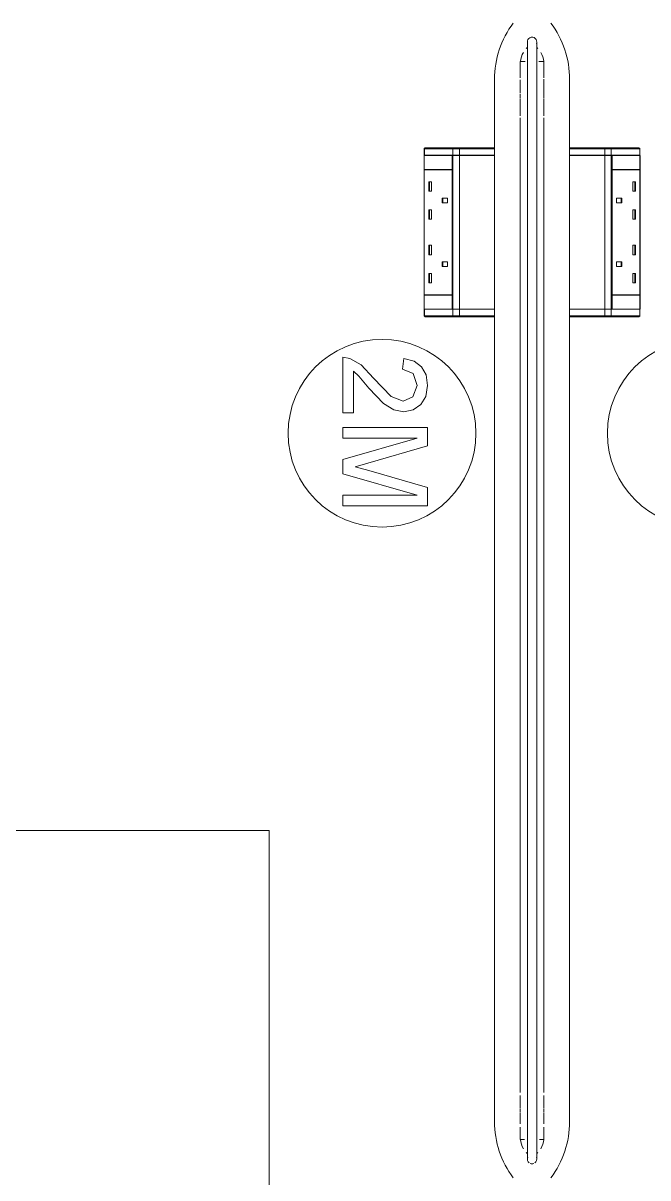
# Model space of a CAD drawing. Header units: millimetres. Extents: x 155927 to 317870, y -36033 to 97293.
# Drawn here: x 226897 to 227563, y 9571 to 10801 of the extents above; entities that cross this region are included whole.
import ezdxf

# ---------------------------------------------------------------- set-up
doc = ezdxf.new("R2010")
doc.units = ezdxf.units.MM
doc.header["$MEASUREMENT"] = 0
doc.layers.add('I-FURN', color=8, linetype='CONTINUOUS', lineweight=9)

msp = doc.modelspace()

# ---------------------------------------------------------------- linework, layer by layer
at = {"layer": 'I-FURN'}
for p, q in [((227434.3, 10781.1), (227434.3, 10781)), ((227434.3, 10781), (227434.3, 10780.8)), ((227434.3, 10780.8), (227434.3, 10780.5)), ((227434.3, 10780.5), (227434.3, 10780)), ((227434.3, 10780), (227434.3, 10779.5)), ((227434.3, 10779.5), (227434.3, 10778.8)), ((227434.3, 10778.8), (227434.3, 10777.9)), ((227434.3, 10777.9), (227434.3, 10777)), ((227434.3, 10777), (227434.3, 10775.9)), ((227434.3, 10775.9), (227434.3, 10774.7)), ((227444.3, 10781), (227444.3, 10781.1)), ((227444.3, 10781.1), (227444.3, 10781.1)), ((227444.3, 10780.7), (227444.3, 10781)), ((227444.3, 10780.4), (227444.3, 10780.7)), ((227444.3, 10779.9), (227444.3, 10780.4)), ((227444.3, 10779.3), (227444.3, 10779.9)), ((227444.3, 10778.5), (227444.3, 10779.3)), ((227444.3, 10777.7), (227444.3, 10778.5)), ((227444.3, 10776.7), (227444.3, 10777.7)), ((227444.3, 10775.6), (227444.3, 10776.7)), ((227444.3, 10774.3), (227444.3, 10775.6)), ((227434.3, 10774.7), (227434.3, 10773.4)), ((227434.3, 10773.4), (227434.3, 10771.9)), ((227434.3, 10771.9), (227434.3, 10770.4)), ((227434.3, 10770.4), (227434.3, 10768.7)), ((227434.3, 10768.7), (227434.3, 10766.9)), ((227434.3, 10766.9), (227434.3, 10765.1)), ((227434.3, 10765.1), (227434.3, 10763.1)), ((227434.3, 10763.1), (227434.3, 10761)), ((227444.3, 10773), (227444.3, 10774.3)), ((227444.3, 10771.5), (227444.3, 10773)), ((227444.3, 10769.9), (227444.3, 10771.5)), ((227444.3, 10768.2), (227444.3, 10769.9)), ((227444.3, 10766.4), (227444.3, 10768.2)), ((227444.3, 10764.5), (227444.3, 10766.4)), ((227444.3, 10762.5), (227444.3, 10764.5)), ((227444.3, 10760.4), (227444.3, 10762.5)), ((227432, 10760.2), (227426.8, 10760.2)), ((227426.8, 10742.6), (227426.8, 10760.2)), ((227426.8, 10754.5), (227426.8, 10755.6)), ((227434.3, 10761), (227434.3, 10758.8)), ((227434.3, 10758.8), (227434.3, 10756.5)), ((227434.3, 10756.5), (227434.3, 10754.2)), ((227434.3, 10754.2), (227434.3, 10751.7)), ((227434.3, 10751.7), (227434.3, 10749.2)), ((227444.3, 10758.2), (227444.3, 10760.4)), ((227444.3, 10755.9), (227444.3, 10758.2)), ((227444.3, 10753.5), (227444.3, 10755.9)), ((227444.3, 10751), (227444.3, 10753.5)), ((227444.3, 10748.5), (227444.3, 10751)), ((227451.8, 10760.2), (227446.6, 10760.2)), ((227451.8, 10760.2), (227451.8, 10742.6)), ((227451.8, 10755.6), (227451.8, 10754.5)), ((227399.3, 10667.3), (227399.3, 10741.1)), ((227399.3, 10741.1), (227399.3, 10667.3)), ((227426.8, 10726.4), (227426.8, 10740.7)), ((227434.3, 10749.2), (227434.3, 10746.6)), ((227434.3, 10746.6), (227434.3, 10743.9)), ((227434.3, 10743.9), (227434.3, 10741.1)), ((227434.3, 10741.1), (227434.3, 10738.3)), ((227434.3, 10738.3), (227434.3, 10735.4)), ((227444.3, 10745.8), (227444.3, 10748.5)), ((227444.3, 10743.1), (227444.3, 10745.8)), ((227444.3, 10740.4), (227444.3, 10743.1)), ((227444.3, 10737.5), (227444.3, 10740.4)), ((227451.8, 10741.3), (227451.8, 10725.4)), ((227479.3, 10741.1), (227479.3, 10667.3)), ((227479.3, 10667.3), (227479.3, 10741.1)), ((227434.3, 10735.4), (227434.3, 10732.5)), ((227434.3, 10732.5), (227434.3, 10729.5)), ((227434.3, 10729.5), (227434.3, 10726.4)), ((227434.3, 10726.4), (227434.3, 10723.4)), ((227444.3, 10734.6), (227444.3, 10737.5)), ((227444.3, 10731.7), (227444.3, 10734.6)), ((227444.3, 10728.7), (227444.3, 10731.7)), ((227444.3, 10725.6), (227444.3, 10728.7)), ((227444.3, 10722.5), (227444.3, 10725.6)), ((227426.8, 10720.7), (227426.8, 10725.5)), ((227426.8, 10702.2), (227426.8, 10719.9)), ((227434.3, 10723.4), (227434.3, 10720.2)), ((227434.3, 10720.2), (227434.3, 10717.1)), ((227434.3, 10717.1), (227434.3, 10713.9)), ((227434.3, 10713.9), (227434.3, 10710.7)), ((227444.3, 10719.4), (227444.3, 10722.5)), ((227444.3, 10716.2), (227444.3, 10719.4)), ((227444.3, 10713.1), (227444.3, 10716.2)), ((227451.8, 10725.5), (227451.8, 10720.7)), ((227451.8, 10719.9), (227451.8, 10702.2)), ((227434.3, 10710.7), (227434.3, 10707.5)), ((227434.3, 10707.5), (227434.3, 10704.3)), ((227434.3, 10704.3), (227434.3, 10701)), ((227434.3, 10701), (227434.3, 10700.2)), ((227444.3, 10709.8), (227444.3, 10713.1)), ((227444.3, 10706.6), (227444.3, 10709.8)), ((227444.3, 10703.4), (227444.3, 10706.6)), ((227444.3, 10700.2), (227444.3, 10703.4)), ((227426.8, 9662), (227426.8, 10700.2)), ((227434.3, 10700.2), (227434.3, 9662)), ((227444.3, 9662), (227444.3, 10700.2)), ((227451.8, 10700.2), (227451.8, 9662)), ((227324.5, 10660.3), (227324.5, 10667.3)), ((227324.7, 10667.3), (227324.5, 10667.3)), ((227324.5, 10660.3), (227324.5, 10667.3)), ((227324.5, 10660.3), (227324.5, 10667.3)), ((227354.9, 10667.3), (227324.7, 10667.3)), ((227324.7, 10667.3), (227324.7, 10660.3)), ((227324.8, 10668.1), (227324.8, 10668.1)), ((227325.5, 10668.3), (227355.8, 10668.3)), ((227325.5, 10668.3), (227355.8, 10668.3)), ((227361.9, 10667.3), (227354.9, 10667.3)), ((227354.9, 10667.3), (227354.9, 10660.3)), ((227394.3, 10668.3), (227355.8, 10668.3)), ((227355.8, 10668.3), (227361.3, 10668.3)), ((227361.3, 10668.3), (227398.3, 10668.3)), ((227399.3, 10667.3), (227361.9, 10667.3)), ((227361.9, 10667.3), (227361.9, 10660.3)), ((227394.3, 10667.3), (227394.3, 10668.3)), ((227398.3, 10668.3), (227394.3, 10668.3)), ((227398.3, 10668.3), (227398.3, 10668.3)), ((227399.3, 10667.3), (227399.3, 10660.3)), ((227399.3, 10667.3), (227399.3, 10660.3)), ((227479.3, 10660.3), (227479.3, 10667.3)), ((227516.8, 10667.3), (227479.3, 10667.3)), ((227479.3, 10667.3), (227479.3, 10660.3)), ((227484.3, 10668.3), (227480.3, 10668.3)), ((227480.3, 10668.3), (227517.3, 10668.3)), ((227484.3, 10668.3), (227484.3, 10667.3)), ((227522.9, 10668.3), (227484.3, 10668.3)), ((227523.7, 10667.3), (227516.8, 10667.3)), ((227516.8, 10667.3), (227516.8, 10660.3)), ((227517.3, 10668.3), (227522.9, 10668.3)), ((227522.9, 10668.3), (227553.1, 10668.3)), ((227522.9, 10668.3), (227553.1, 10668.3)), ((227554, 10667.3), (227523.7, 10667.3)), ((227523.7, 10667.3), (227523.7, 10660.3)), ((227553.8, 10668.1), (227553.8, 10668.1)), ((227554.1, 10667.3), (227554, 10667.3)), ((227554, 10667.3), (227554, 10660.3)), ((227554.1, 10667.3), (227554.1, 10660.3)), ((227554.1, 10667.3), (227554.1, 10660.3)), ((227554.1, 10660.3), (227554.1, 10667.3)), ((227324.3, 10660.2), (227324.3, 10645.2)), ((227354.1, 10660.2), (227324.3, 10660.2)), ((227324.7, 10660.3), (227324.5, 10660.3)), ((227324.5, 10496.3), (227324.5, 10660.2)), ((227354.9, 10660.3), (227324.7, 10660.3)), ((227354.1, 10645.2), (227354.1, 10660.2)), ((227354.1, 10660.2), (227356.6, 10660.2)), ((227354.3, 10660.2), (227354.3, 10645.2)), ((227354.9, 10660.2), (227354.3, 10660.2)), ((227361.9, 10660.3), (227354.9, 10660.3)), ((227354.9, 10660.2), (227361.9, 10660.2)), ((227354.9, 10496.3), (227354.9, 10660.2)), ((227399.3, 10660.3), (227361.9, 10660.3)), ((227361.9, 10660.2), (227399.3, 10660.2)), ((227361.9, 10496.3), (227361.9, 10660.2)), ((227399.3, 10660.2), (227399.3, 10496.3)), ((227399.3, 10496.3), (227399.3, 10660.2)), ((227516.8, 10660.3), (227479.3, 10660.3)), ((227479.3, 10496.3), (227479.3, 10660.2)), ((227479.3, 10660.2), (227479.3, 10496.3)), ((227479.3, 10660.2), (227516.8, 10660.2)), ((227523.7, 10660.3), (227516.8, 10660.3)), ((227516.8, 10660.2), (227516.8, 10496.3)), ((227516.8, 10660.2), (227523.7, 10660.2)), ((227554, 10660.3), (227523.7, 10660.3)), ((227523.7, 10660.2), (227523.7, 10496.3)), ((227524.3, 10660.2), (227523.7, 10660.2)), ((227524.3, 10645.2), (227524.3, 10660.2)), ((227524.5, 10660.2), (227524.5, 10645.2)), ((227554.3, 10660.2), (227524.5, 10660.2)), ((227554.1, 10660.3), (227554, 10660.3)), ((227554.1, 10660.2), (227554.1, 10496.3)), ((227554.3, 10645.2), (227554.3, 10660.2)), ((227324.3, 10645.2), (227354.1, 10645.2)), ((227324.3, 10644.7), (227324.3, 10511.7)), ((227324.3, 10644.7), (227354.1, 10644.7)), ((227324.7, 10645.2), (227324.7, 10644.7)), ((227354.1, 10511.7), (227354.1, 10644.7)), ((227354.3, 10644.7), (227354.3, 10511.7)), ((227524.3, 10511.7), (227524.3, 10644.7)), ((227524.5, 10645.2), (227554.3, 10645.2)), ((227524.5, 10644.7), (227524.5, 10511.7)), ((227554.3, 10644.7), (227524.5, 10644.7)), ((227554, 10644.7), (227554, 10645.2)), ((227554.3, 10511.7), (227554.3, 10644.7)), ((227329.3, 10632.1), (227332.2, 10632.1)), ((227329.3, 10622.1), (227329.3, 10632.1)), ((227330, 10622.1), (227330, 10632.1)), ((227332.2, 10622.1), (227332.2, 10632.1)), ((227549.3, 10632.1), (227546.5, 10632.1)), ((227546.5, 10632.1), (227546.5, 10622.1)), ((227548.6, 10632.1), (227548.6, 10622.1)), ((227549.3, 10632.1), (227549.3, 10622.1)), ((227329.3, 10622.1), (227332.2, 10622.1)), ((227549.3, 10622.1), (227546.5, 10622.1)), ((227343.6, 10614.6), (227349.4, 10614.6)), ((227343.6, 10609.6), (227343.6, 10614.6)), ((227343.6, 10609.6), (227349.4, 10609.6)), ((227344.4, 10609.6), (227344.4, 10614.6)), ((227349.4, 10609.6), (227349.4, 10614.6)), ((227529.2, 10609.6), (227529.2, 10614.6)), ((227529.2, 10614.6), (227535, 10614.6)), ((227535, 10609.6), (227529.2, 10609.6)), ((227534.2, 10614.6), (227534.2, 10609.6)), ((227535, 10614.6), (227535, 10609.6)), ((227329.3, 10602.1), (227332.2, 10602.1)), ((227329.3, 10592.1), (227329.3, 10602.1)), ((227329.3, 10592.1), (227332.2, 10592.1)), ((227330, 10592.1), (227330, 10602.1)), ((227332.2, 10592.1), (227332.2, 10602.1)), ((227549.3, 10602.1), (227546.5, 10602.1)), ((227546.5, 10602.1), (227546.5, 10592.1)), ((227549.3, 10592.1), (227546.5, 10592.1)), ((227548.6, 10602.1), (227548.6, 10592.1)), ((227549.3, 10602.1), (227549.3, 10592.1)), ((227329.3, 10564.4), (227332.2, 10564.4)), ((227329.3, 10554.4), (227329.3, 10564.4)), ((227329.3, 10554.4), (227332.2, 10554.4)), ((227330, 10554.4), (227330, 10564.4)), ((227332.2, 10554.4), (227332.2, 10564.4)), ((227549.3, 10564.4), (227546.5, 10564.4)), ((227546.5, 10564.4), (227546.5, 10554.4)), ((227549.3, 10554.4), (227546.5, 10554.4)), ((227548.6, 10564.4), (227548.6, 10554.4)), ((227549.3, 10564.4), (227549.3, 10554.4)), ((227343.6, 10546.9), (227349.4, 10546.9)), ((227343.6, 10541.9), (227343.6, 10546.9)), ((227349.4, 10541.9), (227343.6, 10541.9)), ((227344.4, 10541.9), (227344.4, 10546.9)), ((227349.4, 10546.9), (227349.4, 10541.9)), ((227535, 10546.9), (227529.2, 10546.9)), ((227529.2, 10546.9), (227529.2, 10541.9)), ((227535, 10541.9), (227529.2, 10541.9)), ((227534.2, 10546.9), (227534.2, 10541.9)), ((227535, 10546.9), (227535, 10541.9)), ((227329.3, 10534.4), (227332.2, 10534.4)), ((227329.3, 10524.4), (227329.3, 10534.4)), ((227330, 10524.4), (227330, 10534.4)), ((227332.2, 10524.4), (227332.2, 10534.4)), ((227549.3, 10534.4), (227546.5, 10534.4)), ((227546.5, 10534.4), (227546.5, 10524.4)), ((227548.6, 10534.4), (227548.6, 10524.4)), ((227549.3, 10534.4), (227549.3, 10524.4)), ((227329.3, 10524.4), (227332.2, 10524.4)), ((227549.3, 10524.4), (227546.5, 10524.4)), ((227324.3, 10511.7), (227354.1, 10511.7)), ((227354.1, 10511.2), (227324.3, 10511.2)), ((227324.3, 10511.2), (227324.3, 10496.2)), ((227324.7, 10511.7), (227324.7, 10511.2)), ((227354.1, 10496.2), (227354.1, 10511.2)), ((227354.3, 10511.2), (227354.3, 10496.3)), ((227524.3, 10496.3), (227524.3, 10511.2)), ((227554.3, 10511.7), (227524.5, 10511.7)), ((227524.5, 10511.2), (227524.5, 10496.2)), ((227554.3, 10511.2), (227524.5, 10511.2)), ((227554, 10511.2), (227554, 10511.7)), ((227554.3, 10496.2), (227554.3, 10511.2)), ((227324.3, 10496.2), (227354.1, 10496.2)), ((227324.5, 10489.2), (227324.5, 10496.2)), ((227324.5, 10489.2), (227324.5, 10496.2)), ((227324.5, 10496.2), (227324.5, 10489.2)), ((227324.5, 10496.2), (227324.7, 10496.2)), ((227324.7, 10489.2), (227324.7, 10496.2)), ((227324.7, 10496.2), (227354.9, 10496.2)), ((227354.3, 10496.3), (227354.9, 10496.3)), ((227361.9, 10496.3), (227354.9, 10496.3)), ((227354.9, 10489.2), (227354.9, 10496.2)), ((227354.9, 10496.2), (227361.9, 10496.2)), ((227399.3, 10496.3), (227361.9, 10496.3)), ((227361.9, 10489.2), (227361.9, 10496.2)), ((227361.9, 10496.2), (227399.3, 10496.2)), ((227399.3, 10496.2), (227399.3, 10489.2)), ((227399.3, 10489.2), (227399.3, 10496.2)), ((227516.8, 10496.3), (227479.3, 10496.3)), ((227479.3, 10489.2), (227479.3, 10496.2)), ((227479.3, 10489.2), (227479.3, 10496.2)), ((227479.3, 10496.2), (227516.8, 10496.2)), ((227523.7, 10496.3), (227516.8, 10496.3)), ((227516.8, 10489.2), (227516.8, 10496.2)), ((227516.8, 10496.2), (227523.7, 10496.2)), ((227524.5, 10496.2), (227522.1, 10496.2)), ((227523.7, 10496.3), (227524.3, 10496.3)), ((227523.7, 10489.2), (227523.7, 10496.2)), ((227523.7, 10496.2), (227554, 10496.2)), ((227524.5, 10496.2), (227554.3, 10496.2)), ((227554, 10489.2), (227554, 10496.2)), ((227554, 10496.2), (227554.1, 10496.2)), ((227554.1, 10496.2), (227554.1, 10489.2)), ((227554.1, 10496.2), (227554.1, 10489.2)), ((227554.1, 10496.2), (227554.1, 10489.2)), ((227324.5, 10489.2), (227324.7, 10489.2)), ((227324.7, 10489.2), (227354.9, 10489.2)), ((227324.8, 10488.4), (227324.8, 10488.4)), ((227355.8, 10488.2), (227325.5, 10488.2)), ((227355.8, 10488.2), (227325.5, 10488.2)), ((227354.9, 10489.2), (227361.9, 10489.2)), ((227355.8, 10488.2), (227394.3, 10488.2)), ((227361.3, 10488.2), (227355.8, 10488.2)), ((227398.3, 10488.2), (227361.3, 10488.2)), ((227361.9, 10489.2), (227399.3, 10489.2)), ((227394.3, 10488.2), (227394.3, 10489.2)), ((227394.3, 10488.2), (227398.3, 10488.2)), ((227399.3, 9631.1), (227399.3, 10489.2)), ((227399.3, 10489.2), (227399.3, 9631.1)), ((227479.3, 10489.2), (227479.3, 9631.1)), ((227479.3, 9631.1), (227479.3, 10489.2)), ((227479.3, 10489.2), (227516.8, 10489.2)), ((227480.3, 10488.2), (227480.3, 10488.2)), ((227517.3, 10488.2), (227480.3, 10488.2)), ((227480.3, 10488.2), (227484.3, 10488.2)), ((227484.3, 10489.2), (227484.3, 10488.2)), ((227484.3, 10488.2), (227522.9, 10488.2)), ((227516.8, 10489.2), (227523.7, 10489.2)), ((227522.9, 10488.2), (227517.3, 10488.2)), ((227553.1, 10488.2), (227522.9, 10488.2)), ((227553.1, 10488.2), (227522.9, 10488.2)), ((227523.7, 10489.2), (227554, 10489.2)), ((227553.8, 10488.4), (227553.8, 10488.4)), ((227554, 10489.2), (227554.1, 10489.2)), ((227245.4, 10443.9), (227237.7, 10445.1)), ((227237.7, 10445.1), (227237.7, 10385.8)), ((227257.4, 10437.1), (227245.4, 10443.9)), ((227302.6, 10443.7), (227301.2, 10432.4)), ((227313.6, 10441), (227302.6, 10443.7)), ((227270.5, 10422.9), (227257.4, 10437.1)), ((227301.2, 10432.4), (227312.6, 10427.7)), ((227321.6, 10435.1), (227313.6, 10441)), ((227326.4, 10426.3), (227321.6, 10435.1)), ((227249, 10385.8), (227249, 10430.2)), ((227249, 10430.2), (227254.7, 10425.1)), ((227254.7, 10425.1), (227265.6, 10412.1)), ((227289.4, 10403.4), (227270.5, 10422.9)), ((227312.6, 10427.7), (227316.8, 10415.1)), ((227328.1, 10414.9), (227326.4, 10426.3)), ((227265.6, 10412.1), (227281.1, 10395.9)), ((227316.8, 10415.1), (227312.5, 10403.1)), ((227326.3, 10403.4), (227328.1, 10414.9)), ((227281.1, 10395.9), (227292.1, 10389.2)), ((227302.2, 10398.5), (227289.4, 10403.4)), ((227312.5, 10403.1), (227302.2, 10398.5)), ((227312.7, 10389.1), (227320.8, 10394.7)), ((227320.8, 10394.7), (227326.3, 10403.4)), ((227237.7, 10385.8), (227249, 10385.8)), ((227292.1, 10389.2), (227302.9, 10387.2)), ((227302.9, 10387.2), (227312.7, 10389.1)), ((227237.7, 10370.3), (227237.7, 10359)), ((227328.1, 10370.3), (227237.7, 10370.3)), ((227328.1, 10350.8), (227328.1, 10370.3)), ((227237.7, 10359), (227316.8, 10359)), ((227316.8, 10359), (227237.7, 10336.2)), ((227264.3, 10332.3), (227328.1, 10350.8)), ((227237.7, 10336.2), (227237.7, 10320.9)), ((227251, 10328.6), (227264.3, 10332.3)), ((227237.7, 10320.9), (227316.8, 10298.2)), ((227265.4, 10324.5), (227251, 10328.6)), ((227328.1, 10306.4), (227265.4, 10324.5)), ((227316.8, 10298.2), (227237.7, 10298.2)), ((227237.7, 10298.2), (227237.7, 10286.9)), ((227328.1, 10286.9), (227328.1, 10306.4)), ((227237.7, 10286.9), (227328.1, 10286.9)), ((227159.5, 9941), (226639.3, 9941)), ((227159.5, 9521), (227159.5, 9941)), ((227426.8, 9645.8), (227426.8, 9659)), ((227434.3, 9662), (227434.3, 9659.1)), ((227434.3, 9659.1), (227434.3, 9656.3)), ((227434.3, 9656.3), (227434.3, 9653.5)), ((227444.3, 9661.2), (227444.3, 9662)), ((227444.3, 9658.4), (227444.3, 9661.2)), ((227444.3, 9655.6), (227444.3, 9658.4)), ((227444.3, 9652.7), (227444.3, 9655.6)), ((227451.8, 9659), (227451.8, 9645.8)), ((227426.8, 9640.8), (227426.8, 9644.9)), ((227434.3, 9653.5), (227434.3, 9650.7)), ((227434.3, 9650.7), (227434.3, 9647.9)), ((227434.3, 9647.9), (227434.3, 9645.1)), ((227434.3, 9645.1), (227434.3, 9642.4)), ((227444.3, 9649.9), (227444.3, 9652.7)), ((227444.3, 9647.1), (227444.3, 9649.9)), ((227444.3, 9644.4), (227444.3, 9647.1)), ((227444.3, 9641.7), (227444.3, 9644.4)), ((227451.8, 9644.9), (227451.8, 9640.8)), ((227426.8, 9628.6), (227426.8, 9640.1)), ((227434.3, 9642.4), (227434.3, 9639.7)), ((227434.3, 9639.7), (227434.3, 9637)), ((227434.3, 9637), (227434.3, 9634.4)), ((227434.3, 9634.4), (227434.3, 9631.8)), ((227434.3, 9631.8), (227434.3, 9629.2)), ((227444.3, 9639), (227444.3, 9641.7)), ((227444.3, 9636.3), (227444.3, 9639)), ((227444.3, 9633.7), (227444.3, 9636.3)), ((227444.3, 9631.1), (227444.3, 9633.7)), ((227444.3, 9628.6), (227444.3, 9631.1)), ((227451.8, 9640.1), (227451.8, 9628.6)), ((227426.8, 9617), (227426.8, 9625)), ((227434.3, 9629.2), (227434.3, 9626.8)), ((227434.3, 9626.8), (227434.3, 9624.3)), ((227434.3, 9624.3), (227434.3, 9621.9)), ((227434.3, 9621.9), (227434.3, 9619.6)), ((227434.3, 9619.6), (227434.3, 9617.4)), ((227444.3, 9626.1), (227444.3, 9628.6)), ((227444.3, 9623.7), (227444.3, 9626.1)), ((227444.3, 9621.3), (227444.3, 9623.7)), ((227444.3, 9619), (227444.3, 9621.3)), ((227444.3, 9616.8), (227444.3, 9619)), ((227451.8, 9625), (227451.8, 9617)), ((227426.8, 9615.8), (227426.8, 9616.7)), ((227426.8, 9612), (227426.8, 9615.4)), ((227426.8, 9612), (227431.4, 9612)), ((227434.3, 9617.4), (227434.3, 9615.2)), ((227434.3, 9615.2), (227434.3, 9613.1)), ((227434.3, 9613.1), (227434.3, 9611.1)), ((227434.3, 9611.1), (227434.3, 9609.2)), ((227434.3, 9609.2), (227434.3, 9607.3)), ((227434.3, 9607.3), (227434.3, 9605.6)), ((227444.3, 9614.7), (227444.3, 9616.8)), ((227444.3, 9612.6), (227444.3, 9614.7)), ((227444.3, 9610.6), (227444.3, 9612.6)), ((227444.3, 9608.7), (227444.3, 9610.6)), ((227444.3, 9606.8), (227444.3, 9608.7)), ((227444.3, 9605.1), (227444.3, 9606.8)), ((227447.3, 9612), (227451.8, 9612)), ((227451.8, 9616.7), (227451.8, 9615.8)), ((227451.8, 9615.4), (227451.8, 9612)), ((227434.3, 9605.6), (227434.3, 9603.9)), ((227434.3, 9603.9), (227434.3, 9602.3)), ((227434.3, 9602.3), (227434.3, 9600.8)), ((227434.3, 9600.8), (227434.3, 9599.4)), ((227434.3, 9599.4), (227434.3, 9598.2)), ((227434.3, 9598.2), (227434.3, 9597)), ((227434.3, 9597), (227434.3, 9595.9)), ((227434.3, 9595.9), (227434.3, 9594.9)), ((227434.3, 9594.9), (227434.3, 9594.1)), ((227434.3, 9594.1), (227434.3, 9593.3)), ((227444.3, 9603.5), (227444.3, 9605.1)), ((227444.3, 9601.9), (227444.3, 9603.5)), ((227444.3, 9600.4), (227444.3, 9601.9)), ((227444.3, 9599.1), (227444.3, 9600.4)), ((227444.3, 9597.8), (227444.3, 9599.1)), ((227444.3, 9596.7), (227444.3, 9597.8)), ((227444.3, 9595.6), (227444.3, 9596.7)), ((227444.3, 9594.7), (227444.3, 9595.6)), ((227444.3, 9593.8), (227444.3, 9594.7)), ((227434.3, 9593.3), (227434.3, 9592.6)), ((227434.3, 9592.6), (227434.3, 9592.1)), ((227434.3, 9592.1), (227434.3, 9591.7)), ((227434.3, 9591.7), (227434.3, 9591.4)), ((227434.3, 9591.4), (227434.3, 9591.2)), ((227434.3, 9591.2), (227434.3, 9591.1)), ((227434.3, 9591.1), (227434.3, 9591.1)), ((227444.3, 9593.1), (227444.3, 9593.8)), ((227444.3, 9592.5), (227444.3, 9593.1)), ((227444.3, 9592), (227444.3, 9592.5)), ((227444.3, 9591.6), (227444.3, 9592)), ((227444.3, 9591.3), (227444.3, 9591.6)), ((227444.3, 9591.1), (227444.3, 9591.3)), ((227444.3, 9591.1), (227444.3, 9591.1))]:
    msp.add_line(p, q, dxfattribs=at)
at = {"layer": 'I-FURN', "flags": 128}
for points in [[(227324.6, 10667.8), (227324.6, 10667.8), (227324.6, 10667.7), (227324.6, 10667.7), (227324.5, 10667.7), (227324.5, 10667.6), (227324.5, 10667.6), (227324.5, 10667.6), (227324.5, 10667.5), (227324.5, 10667.5), (227324.5, 10667.4), (227324.5, 10667.4), (227324.5, 10667.4), (227324.5, 10667.3), (227324.5, 10667.3)], [(227355.8, 10668.3), (227355.8, 10668.3), (227355.9, 10668.3), (227356, 10668.3), (227356.2, 10668.3), (227356.3, 10668.3), (227356.4, 10668.3), (227356.5, 10668.3), (227356.6, 10668.3), (227356.8, 10668.3), (227356.9, 10668.3), (227357, 10668.3), (227357.2, 10668.3), (227357.3, 10668.3), (227357.5, 10668.3), (227357.6, 10668.3), (227357.8, 10668.3), (227357.9, 10668.3), (227358.1, 10668.3), (227358.2, 10668.3), (227358.4, 10668.3), (227358.5, 10668.3), (227358.7, 10668.3), (227358.9, 10668.3), (227359, 10668.3), (227359.2, 10668.3), (227359.3, 10668.3), (227359.5, 10668.3), (227359.7, 10668.3), (227359.8, 10668.3), (227360, 10668.3), (227360.1, 10668.3), (227360.3, 10668.3), (227360.4, 10668.3), (227360.6, 10668.3), (227360.7, 10668.3), (227360.9, 10668.3), (227361, 10668.3), (227361.2, 10668.3), (227361.3, 10668.3)], [(227361.3, 10668.3), (227364.1, 10668.3), (227366.8, 10668.3), (227369.4, 10668.3), (227371.9, 10668.3), (227374.3, 10668.3), (227376.7, 10668.3), (227378.9, 10668.3), (227381, 10668.3), (227383, 10668.3), (227384.9, 10668.3), (227386.7, 10668.3), (227388.4, 10668.3), (227389.9, 10668.3), (227391.4, 10668.3), (227392.7, 10668.3), (227393.8, 10668.3), (227394.9, 10668.3), (227395.8, 10668.3), (227396.6, 10668.3), (227397.2, 10668.3), (227397.7, 10668.3), (227398.1, 10668.3), (227398.3, 10668.3)], [(227398.3, 10668.3), (227398.3, 10668.3), (227398.3, 10668.3), (227398.3, 10668.3), (227398.3, 10668.3), (227398.2, 10668.3), (227398.2, 10668.3), (227398.2, 10668.3), (227398.1, 10668.3), (227398.1, 10668.3), (227398, 10668.3), (227397.9, 10668.3), (227397.9, 10668.3), (227397.8, 10668.3), (227397.7, 10668.3), (227397.6, 10668.3), (227397.5, 10668.3), (227397.4, 10668.3), (227397.3, 10668.3), (227397.2, 10668.3), (227397.1, 10668.3), (227397, 10668.3), (227396.9, 10668.3), (227396.7, 10668.3), (227396.6, 10668.3), (227396.5, 10668.3), (227396.3, 10668.3), (227396.2, 10668.3), (227396.1, 10668.3), (227395.9, 10668.3), (227395.8, 10668.3), (227395.6, 10668.3), (227395.5, 10668.3), (227395.3, 10668.3), (227395.2, 10668.3), (227395, 10668.3), (227394.8, 10668.3), (227394.7, 10668.3), (227394.5, 10668.3), (227394.4, 10668.3), (227394.3, 10668.3)], [(227399.3, 10667.3), (227399.3, 10667.3), (227399.3, 10667.4), (227399.3, 10667.4), (227399.3, 10667.5), (227399.3, 10667.5), (227399.3, 10667.5), (227399.3, 10667.6), (227399.3, 10667.6), (227399.3, 10667.7), (227399.2, 10667.7), (227399.2, 10667.7), (227399.2, 10667.8), (227399.2, 10667.8), (227399.2, 10667.8), (227399.1, 10667.9), (227399.1, 10667.9), (227399.1, 10667.9), (227399.1, 10668), (227399, 10668), (227399, 10668), (227399, 10668.1), (227399, 10668.1), (227398.9, 10668.1), (227398.9, 10668.1), (227398.9, 10668.2), (227398.8, 10668.2), (227398.8, 10668.2), (227398.8, 10668.2), (227398.7, 10668.2), (227398.7, 10668.2), (227398.6, 10668.3), (227398.6, 10668.3), (227398.6, 10668.3), (227398.5, 10668.3), (227398.5, 10668.3), (227398.4, 10668.3), (227398.4, 10668.3), (227398.4, 10668.3), (227398.3, 10668.3), (227398.3, 10668.3)], [(227480.3, 10668.3), (227480.3, 10668.3), (227480.2, 10668.3), (227480.2, 10668.3), (227480.1, 10668.3), (227480.1, 10668.3), (227480.1, 10668.3), (227480, 10668.3), (227480, 10668.3), (227479.9, 10668.2), (227479.9, 10668.2), (227479.9, 10668.2), (227479.8, 10668.2), (227479.8, 10668.2), (227479.8, 10668.2), (227479.7, 10668.1), (227479.7, 10668.1), (227479.7, 10668.1), (227479.6, 10668.1), (227479.6, 10668), (227479.6, 10668), (227479.6, 10668), (227479.5, 10667.9), (227479.5, 10667.9), (227479.5, 10667.9), (227479.5, 10667.9), (227479.4, 10667.8), (227479.4, 10667.8), (227479.4, 10667.7), (227479.4, 10667.7), (227479.4, 10667.7), (227479.4, 10667.6), (227479.3, 10667.6), (227479.3, 10667.6), (227479.3, 10667.5), (227479.3, 10667.5), (227479.3, 10667.4), (227479.3, 10667.4), (227479.3, 10667.4), (227479.3, 10667.3), (227479.3, 10667.3)], [(227484.3, 10668.3), (227484.1, 10668.3), (227484, 10668.3), (227483.8, 10668.3), (227483.7, 10668.3), (227483.5, 10668.3), (227483.3, 10668.3), (227483.2, 10668.3), (227483, 10668.3), (227482.9, 10668.3), (227482.7, 10668.3), (227482.6, 10668.3), (227482.5, 10668.3), (227482.3, 10668.3), (227482.2, 10668.3), (227482, 10668.3), (227481.9, 10668.3), (227481.8, 10668.3), (227481.7, 10668.3), (227481.5, 10668.3), (227481.4, 10668.3), (227481.3, 10668.3), (227481.2, 10668.3), (227481.1, 10668.3), (227481, 10668.3), (227480.9, 10668.3), (227480.9, 10668.3), (227480.8, 10668.3), (227480.7, 10668.3), (227480.6, 10668.3), (227480.6, 10668.3), (227480.5, 10668.3), (227480.5, 10668.3), (227480.4, 10668.3), (227480.4, 10668.3), (227480.4, 10668.3), (227480.3, 10668.3), (227480.3, 10668.3), (227480.3, 10668.3), (227480.3, 10668.3)], [(227480.3, 10668.3), (227480.3, 10668.3), (227480.3, 10668.3)], [(227480.3, 10668.3), (227480.6, 10668.3), (227481, 10668.3), (227481.5, 10668.3), (227482.2, 10668.3), (227483, 10668.3), (227484, 10668.3), (227485.1, 10668.3), (227486.3, 10668.3), (227487.6, 10668.3), (227489.1, 10668.3), (227490.7, 10668.3), (227492.4, 10668.3), (227494.2, 10668.3), (227496.1, 10668.3), (227498.2, 10668.3), (227500.3, 10668.3), (227502.6, 10668.3), (227504.9, 10668.3), (227507.4, 10668.3), (227509.9, 10668.3), (227512.6, 10668.3), (227515.3, 10668.3), (227517.3, 10668.3)], [(227517.3, 10668.3), (227517.5, 10668.3), (227517.6, 10668.3), (227517.7, 10668.3), (227517.9, 10668.3), (227518, 10668.3), (227518.2, 10668.3), (227518.3, 10668.3), (227518.5, 10668.3), (227518.6, 10668.3), (227518.8, 10668.3), (227519, 10668.3), (227519.1, 10668.3), (227519.3, 10668.3), (227519.4, 10668.3), (227519.6, 10668.3), (227519.7, 10668.3), (227519.9, 10668.3), (227520.1, 10668.3), (227520.2, 10668.3), (227520.4, 10668.3), (227520.5, 10668.3), (227520.7, 10668.3), (227520.8, 10668.3), (227521, 10668.3), (227521.1, 10668.3), (227521.3, 10668.3), (227521.4, 10668.3), (227521.6, 10668.3), (227521.7, 10668.3), (227521.8, 10668.3), (227522, 10668.3), (227522.1, 10668.3), (227522.2, 10668.3), (227522.3, 10668.3), (227522.5, 10668.3), (227522.6, 10668.3), (227522.7, 10668.3), (227522.8, 10668.3), (227522.9, 10668.3)], [(227554.1, 10667.3), (227554.1, 10667.3), (227554.1, 10667.4), (227554.1, 10667.4), (227554.1, 10667.5), (227554.1, 10667.5), (227554.1, 10667.5), (227554.1, 10667.6), (227554.1, 10667.6), (227554.1, 10667.7), (227554.1, 10667.7), (227554.1, 10667.7), (227554, 10667.8), (227554, 10667.8)], [(227324.5, 10489.2), (227324.5, 10489.1), (227324.5, 10489.1), (227324.5, 10489.1), (227324.5, 10489), (227324.5, 10489), (227324.5, 10489), (227324.5, 10488.9), (227324.5, 10488.9), (227324.5, 10488.8), (227324.6, 10488.8), (227324.6, 10488.8), (227324.6, 10488.7), (227324.6, 10488.7)], [(227361.3, 10488.2), (227361.2, 10488.2), (227361, 10488.2), (227360.9, 10488.2), (227360.7, 10488.2), (227360.6, 10488.2), (227360.4, 10488.2), (227360.3, 10488.2), (227360.1, 10488.2), (227360, 10488.2), (227359.8, 10488.2), (227359.7, 10488.2), (227359.5, 10488.2), (227359.3, 10488.2), (227359.2, 10488.2), (227359, 10488.2), (227358.9, 10488.2), (227358.7, 10488.2), (227358.5, 10488.2), (227358.4, 10488.2), (227358.2, 10488.2), (227358.1, 10488.2), (227357.9, 10488.2), (227357.8, 10488.2), (227357.6, 10488.2), (227357.5, 10488.2), (227357.3, 10488.2), (227357.2, 10488.2), (227357, 10488.2), (227356.9, 10488.2), (227356.8, 10488.2), (227356.6, 10488.2), (227356.5, 10488.2), (227356.4, 10488.2), (227356.3, 10488.2), (227356.2, 10488.2), (227356, 10488.2), (227355.9, 10488.2), (227355.8, 10488.2), (227355.8, 10488.2)], [(227398.3, 10488.2), (227398, 10488.2), (227397.6, 10488.2), (227397.1, 10488.2), (227396.4, 10488.2), (227395.6, 10488.2), (227394.6, 10488.2), (227393.5, 10488.2), (227392.3, 10488.2), (227391, 10488.2), (227389.5, 10488.2), (227388, 10488.2), (227386.3, 10488.2), (227384.4, 10488.2), (227382.5, 10488.2), (227380.5, 10488.2), (227378.3, 10488.2), (227376, 10488.2), (227373.7, 10488.2), (227371.2, 10488.2), (227368.7, 10488.2), (227366.1, 10488.2), (227363.3, 10488.2), (227361.3, 10488.2)], [(227394.3, 10488.2), (227394.5, 10488.2), (227394.6, 10488.2), (227394.8, 10488.2), (227395, 10488.2), (227395.1, 10488.2), (227395.3, 10488.2), (227395.4, 10488.2), (227395.6, 10488.2), (227395.7, 10488.2), (227395.9, 10488.2), (227396, 10488.2), (227396.2, 10488.2), (227396.3, 10488.2), (227396.4, 10488.2), (227396.6, 10488.2), (227396.7, 10488.2), (227396.8, 10488.2), (227397, 10488.2), (227397.1, 10488.2), (227397.2, 10488.2), (227397.3, 10488.2), (227397.4, 10488.2), (227397.5, 10488.2), (227397.6, 10488.2), (227397.7, 10488.2), (227397.8, 10488.2), (227397.8, 10488.2), (227397.9, 10488.2), (227398, 10488.2), (227398, 10488.2), (227398.1, 10488.2), (227398.2, 10488.2), (227398.2, 10488.2), (227398.2, 10488.2), (227398.3, 10488.2), (227398.3, 10488.2), (227398.3, 10488.2), (227398.3, 10488.2), (227398.3, 10488.2)], [(227398.3, 10488.2), (227398.4, 10488.2), (227398.4, 10488.2), (227398.4, 10488.2), (227398.5, 10488.2), (227398.5, 10488.2), (227398.6, 10488.2), (227398.6, 10488.2), (227398.6, 10488.2), (227398.7, 10488.3), (227398.7, 10488.3), (227398.7, 10488.3), (227398.8, 10488.3), (227398.8, 10488.3), (227398.8, 10488.3), (227398.9, 10488.4), (227398.9, 10488.4), (227398.9, 10488.4), (227399, 10488.4), (227399, 10488.5), (227399, 10488.5), (227399.1, 10488.5), (227399.1, 10488.6), (227399.1, 10488.6), (227399.1, 10488.6), (227399.2, 10488.6), (227399.2, 10488.7), (227399.2, 10488.7), (227399.2, 10488.8), (227399.2, 10488.8), (227399.3, 10488.8), (227399.3, 10488.9), (227399.3, 10488.9), (227399.3, 10488.9), (227399.3, 10489), (227399.3, 10489), (227399.3, 10489.1), (227399.3, 10489.1), (227399.3, 10489.1), (227399.3, 10489.2), (227399.3, 10489.2)], [(227398.3, 10488.2), (227398.3, 10488.2), (227398.3, 10488.2)], [(227479.3, 10489.2), (227479.3, 10489.1), (227479.3, 10489.1), (227479.3, 10489.1), (227479.3, 10489), (227479.3, 10489), (227479.3, 10489), (227479.3, 10488.9), (227479.4, 10488.9), (227479.4, 10488.8), (227479.4, 10488.8), (227479.4, 10488.8), (227479.4, 10488.7), (227479.4, 10488.7), (227479.5, 10488.7), (227479.5, 10488.6), (227479.5, 10488.6), (227479.5, 10488.6), (227479.5, 10488.5), (227479.6, 10488.5), (227479.6, 10488.5), (227479.6, 10488.4), (227479.7, 10488.4), (227479.7, 10488.4), (227479.7, 10488.4), (227479.8, 10488.3), (227479.8, 10488.3), (227479.8, 10488.3), (227479.9, 10488.3), (227479.9, 10488.3), (227479.9, 10488.3), (227480, 10488.2), (227480, 10488.2), (227480.1, 10488.2), (227480.1, 10488.2), (227480.1, 10488.2), (227480.2, 10488.2), (227480.2, 10488.2), (227480.2, 10488.2), (227480.3, 10488.2), (227480.3, 10488.2)], [(227517.3, 10488.2), (227514.6, 10488.2), (227511.9, 10488.2), (227509.2, 10488.2), (227506.7, 10488.2), (227504.3, 10488.2), (227502, 10488.2), (227499.7, 10488.2), (227497.6, 10488.2), (227495.6, 10488.2), (227493.7, 10488.2), (227491.9, 10488.2), (227490.2, 10488.2), (227488.7, 10488.2), (227487.3, 10488.2), (227486, 10488.2), (227484.8, 10488.2), (227483.7, 10488.2), (227482.8, 10488.2), (227482, 10488.2), (227481.4, 10488.2), (227480.9, 10488.2), (227480.5, 10488.2), (227480.3, 10488.2)], [(227480.3, 10488.2), (227480.3, 10488.2), (227480.3, 10488.2), (227480.3, 10488.2), (227480.4, 10488.2), (227480.4, 10488.2), (227480.4, 10488.2), (227480.5, 10488.2), (227480.5, 10488.2), (227480.6, 10488.2), (227480.6, 10488.2), (227480.7, 10488.2), (227480.8, 10488.2), (227480.8, 10488.2), (227480.9, 10488.2), (227481, 10488.2), (227481.1, 10488.2), (227481.2, 10488.2), (227481.3, 10488.2), (227481.4, 10488.2), (227481.5, 10488.2), (227481.6, 10488.2), (227481.8, 10488.2), (227481.9, 10488.2), (227482, 10488.2), (227482.1, 10488.2), (227482.3, 10488.2), (227482.4, 10488.2), (227482.6, 10488.2), (227482.7, 10488.2), (227482.9, 10488.2), (227483, 10488.2), (227483.2, 10488.2), (227483.3, 10488.2), (227483.5, 10488.2), (227483.6, 10488.2), (227483.8, 10488.2), (227483.9, 10488.2), (227484.1, 10488.2), (227484.3, 10488.2), (227484.3, 10488.2)], [(227522.9, 10488.2), (227522.8, 10488.2), (227522.7, 10488.2), (227522.6, 10488.2), (227522.5, 10488.2), (227522.3, 10488.2), (227522.2, 10488.2), (227522.1, 10488.2), (227522, 10488.2), (227521.8, 10488.2), (227521.7, 10488.2), (227521.6, 10488.2), (227521.4, 10488.2), (227521.3, 10488.2), (227521.1, 10488.2), (227521, 10488.2), (227520.8, 10488.2), (227520.7, 10488.2), (227520.5, 10488.2), (227520.4, 10488.2), (227520.2, 10488.2), (227520.1, 10488.2), (227519.9, 10488.2), (227519.7, 10488.2), (227519.6, 10488.2), (227519.4, 10488.2), (227519.3, 10488.2), (227519.1, 10488.2), (227519, 10488.2), (227518.8, 10488.2), (227518.6, 10488.2), (227518.5, 10488.2), (227518.3, 10488.2), (227518.2, 10488.2), (227518, 10488.2), (227517.9, 10488.2), (227517.7, 10488.2), (227517.6, 10488.2), (227517.5, 10488.2), (227517.3, 10488.2)], [(227554, 10488.7), (227554, 10488.7), (227554, 10488.8), (227554.1, 10488.8), (227554.1, 10488.8), (227554.1, 10488.9), (227554.1, 10488.9), (227554.1, 10488.9), (227554.1, 10489), (227554.1, 10489), (227554.1, 10489.1), (227554.1, 10489.1), (227554.1, 10489.1), (227554.1, 10489.2), (227554.1, 10489.2)]]:
    msp.add_lwpolyline(points, dxfattribs=at)
at = {"layer": 'I-FURN'}
for centre, radius, start, end in [((227499.3, 10741.1), 100, 143.1301, 180), ((227499.3, 10741.1), 100, 143.1301, 180), ((227379.3, 10741.1), 100, 0, 36.8699), ((227379.3, 10741.1), 100, 0, 36.8699), ((227439.3, 10768.2), 8.51, 125.5405, 136.5486), ((227439.3, 10781.1), 5, 338.1748, 186.9152), ((227439.3, 10768.2), 8.51, 43.4514, 54.4595), ((227450.3, 10757.8), 23.6, 149.1436, 174.3336), ((227428.3, 10757.8), 23.6, 5.6664, 30.8564), ((227325.5, 10667.3), 1, 90, 105.3522), ((227553.1, 10667.3), 1, 74.6478, 90), ((227325.5, 10489.2), 1, 254.6478, 270), ((227553.1, 10489.2), 1, 270, 285.3522), ((227279.5, 10364.2), 100, 90, 270), ((227279.5, 10364.2), 100, 270, 90), ((227619.5, 10364.2), 100, 90, 270), ((227499.3, 9631.1), 100, 180, 216.8699), ((227499.3, 9631.1), 100, 180, 216.8699), ((227379.3, 9631.1), 100, 323.1301, 0), ((227379.3, 9631.1), 100, 323.1301, 0), ((227450.3, 9614.3), 23.6, 185.6664, 210.8564), ((227428.3, 9614.3), 23.6, 329.1436, 354.3336), ((227439.3, 9603.9), 8.51, 223.4514, 234.4595), ((227439.3, 9603.9), 8.51, 305.5405, 316.5486), ((227439.3, 9591.1), 5, 158.1748, 232.7249), ((227439.3, 9591.1), 5, 247.635, 292.365), ((227439.3, 9591.1), 5, 307.2751, 21.8252)]:
    msp.add_arc(centre, radius, start, end, dxfattribs=at)
at = {"layer": 'I-FURN', "extrusion": (0, 0, -1)}
for centre, major_axis, ratio, start_param, end_param in [((227325.5, 10667.3), (0, 1), 0.819152, 4.712389, 6.283185), ((227355.8, 10667.3), (0, 1), 0.819152, 4.712389, 6.283185), ((227361.3, 10667.3), (0, 1), 0.56467, 0, 1.570796), ((227398.3, 10667.3), (0, 1), 0.998113, 0, 1.570796), ((227480.3, 10667.3), (0, -1), 0.998113, 1.570796, 3.141593), ((227517.3, 10667.3), (0, -1), 0.56467, 1.570796, 3.141593), ((227522.9, 10667.3), (0, -1), 0.819152, 3.141593, 4.712389), ((227553.1, 10667.3), (0, 1), 0.819152, 0, 1.570796), ((227325.5, 10489.2), (0, -1), 0.819152, 0, 1.570796), ((227355.8, 10489.2), (0, 1), 0.819152, 3.141593, 4.712389), ((227361.3, 10489.2), (0, 1), 0.56467, 1.570796, 3.141593), ((227398.3, 10489.2), (0, 1), 0.998113, 1.570796, 3.141593), ((227480.3, 10489.2), (0, -1), 0.998113, 0, 1.570796), ((227517.3, 10489.2), (0, -1), 0.56467, 0, 1.570796), ((227522.9, 10489.2), (0, -1), 0.819152, 4.712389, 6.283185), ((227553.1, 10489.2), (0, -1), 0.819152, 4.712389, 6.283185)]:
    msp.add_ellipse(centre, major_axis=major_axis, ratio=ratio, start_param=start_param, end_param=end_param, dxfattribs=at)

doc.saveas('drawing.dxf')
